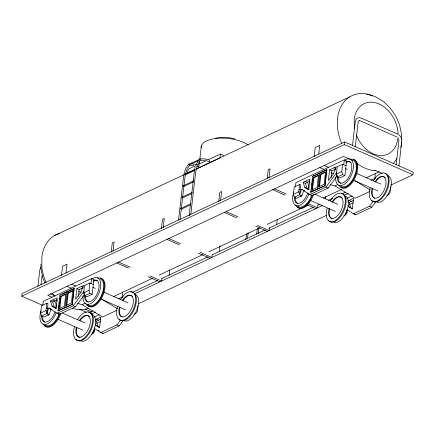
<?xml version="1.0" encoding="UTF-8"?>
<svg xmlns="http://www.w3.org/2000/svg" width="435" height="435" viewBox="0 0 435 435"><rect width="100%" height="100%" fill="white"/><g stroke="black" fill="none" stroke-linecap="round" stroke-linejoin="round"><path stroke-width="0.65" d="M40.939 264.094L40.939 268.667L42.956 278.248L44.974 282.94M401.592 141.707L401.538 144.279L400.804 147.296M401.592 139.744L401.592 134.518L399.575 124.937L395.796 116.134L390.445 108.304L383.507 101.572L375.4 96.662L366.656 94.063M42.76 305.397L21.75 296.164L22.055 293.554L344.661 141.979L413.25 172.124L412.945 174.734L390.826 185.125M37.899 286.442L39.83 269.754L40.83 267.313M40.999 284.92L42.081 275.6M40.662 313.069L41.51 305.729L46.888 303.2L48.029 303.706L46.898 313.494L41.521 316.017L40.662 313.069L46.039 310.541L46.888 303.2M42.722 305.62L43.223 301.335L91.611 278.601L93.9 279.607L92.198 294.288L86.821 296.811L84.537 295.811L83.678 292.858L84.526 285.518L89.904 282.995L93.329 284.501M61.487 275.551L62.564 266.242L67.044 264.137L66.044 272.778M58.072 310.802L59.894 295.055L73.923 288.465L74.206 288.59L72.384 304.337L58.072 310.802L72.384 304.337M58.361 310.927L58.513 309.611M58.741 307.643L58.964 305.674M59.193 303.706L59.345 302.396M59.649 299.769L59.802 298.459M59.16 308.747L60.601 296.262L65.826 293.81L64.38 306.294L59.16 308.747L59.731 308.997L61.172 296.512L65.816 294.332M66.174 305.452L67.615 292.967L72.835 290.515L71.394 302.999L66.174 305.452L66.745 305.702L68.186 293.217L72.83 291.037M72.101 304.206L73.923 288.465M76.897 288.601L75.657 299.291L80.682 292.527L83.618 285.442L76.897 288.601L79.181 289.607L83.101 287.763M78.409 296.289L79.181 289.607M92.198 294.288L89.915 293.282L89.055 290.335L89.904 282.995M91.045 283.495L91.611 278.601M90.926 313.657L91.154 311.699L92.998 310.835M93.052 331.851L92.84 333.683L91.045 334.526M94.748 328.159L92.84 333.683L94.264 331.736L94.689 328.066M111.219 252.18L112.295 242.871L114.09 242.034L113.013 251.338M122.056 297.399L122.675 292.081M137.977 305.522L137.281 311.531L135.856 313.472L134.062 314.315M161.407 228.603L162.483 219.294L164.272 218.452L163.196 227.761M161.945 278.438L161.646 281.048L149.95 275.904M169.106 275.295L169.721 269.977M178.524 220.001L183.722 175.321M180.041 219.561L185.152 175.599L187.045 169.329M187.681 173.141L188.132 169.226L196.049 165.507M189.203 215.619L194.472 170.27M190.791 214.504L195.75 171.694L197.37 165.246M199.263 164.017L199.649 160.656M199.806 159.313L201.361 145.872M219.941 157.981L220.393 154.066L223.824 155.578M212.128 254.856L211.829 257.466L200.133 252.327M218.756 201.655L219.833 192.346L221.627 191.509L220.55 200.818M219.289 251.718L219.979 245.731M245.867 239.788L246.563 233.769M247.537 237.999L248.157 232.649M256.699 234.068L257.319 228.712M258.216 233.617L258.836 228.266M267.226 178.258L268.226 169.612L270.015 168.769L268.939 178.078M269.483 227.913L269.178 230.523L257.487 225.384M276.638 224.77L277.258 219.452M293.369 194.336L294.223 186.996L299.595 184.467L300.743 184.973L299.606 194.76L294.234 197.283L293.369 194.336L298.747 191.808L299.595 184.467M295.436 186.887L295.93 182.602L344.324 159.868L346.608 160.874L344.911 175.555L339.534 178.078L337.245 177.078L336.385 174.125L337.234 166.784L342.611 164.261L346.042 165.768M314.195 156.817L315.272 147.508L319.752 145.404L318.752 154.044M310.786 192.063L312.607 176.322L326.631 169.732L326.919 169.857L325.097 185.604L310.786 192.063L325.097 185.604M311.068 192.194L311.221 190.878M311.525 188.257L311.678 186.941M311.906 184.973L312.134 183.004M312.357 181.036L312.509 179.726M311.868 190.013L313.314 177.529L318.534 175.077L317.088 187.561L311.868 190.013L312.439 190.264L313.885 177.779L318.523 175.599M320.329 174.234L318.882 186.718L324.102 184.266L325.549 171.781L320.329 174.234L320.899 174.484L325.538 172.303M319.453 186.968L320.899 174.484M317.876 205.173L317.572 207.783L308.339 203.727M324.809 185.473L326.631 169.732M325.418 198.708L325.646 196.712M329.605 169.867L328.371 180.558L333.389 173.793L336.326 166.708L329.605 169.867L331.894 170.873L335.815 169.03M331.122 177.556L331.894 170.873M21.75 296.164L344.357 144.589L344.661 141.979M344.911 175.555L342.622 174.549L341.763 171.602L342.611 164.261M343.753 164.762L344.324 159.868M352.486 145.578L355.264 121.544C355.411 118.75 358.587 116.759 361.132 118.048L397.998 134.252M345.76 213.117L345.548 214.95L343.759 215.793M347.462 209.425L345.548 214.95L346.978 213.003L347.402 209.333M355.286 146.704L358.135 122.072L358.935 120.609L360.039 120.756L396.78 136.905M374.693 179.329L375.383 173.347M390.684 186.789L389.988 192.797L388.564 194.739L386.769 195.581M396.149 164.778L398.922 140.809L398.59 138.885M398.949 165.887L401.848 140.407L400.961 137.09L399.091 134.91M183.929 174.158L185.701 168.764L187.98 165.001M194.684 169.106L195.255 166.855M52.2 309.687L51.096 308.97L49.188 314.5L46.898 313.494L48.807 307.969L50.525 308.719M304.908 190.954L303.804 190.236L301.895 195.766L299.606 194.76L301.52 189.236L302.662 189.736M196.006 164.724L198.735 159.95M197.8 164.278L199.861 160.879M187.512 168.394L189.105 165.931M48.807 307.969L57.088 313.336L73.216 305.756L83.759 291.548L84.537 295.811L89.915 293.282M57.088 313.336L59.372 314.336L75.505 306.762L84.482 294.658M94.118 328.229L100.741 332.519L116.874 324.94L120.386 320.203M100.741 332.519L103.024 333.525L119.157 325.945L123.453 320.16M301.52 189.236L309.796 194.603L325.924 187.023L336.467 172.815L337.245 177.078L342.622 174.549M309.796 194.603L312.08 195.603L328.213 188.029L337.19 175.925M346.831 209.496L353.448 213.786L369.581 206.206L373.486 200.943M353.448 213.786L355.738 214.792L371.865 207.212L376.161 201.421M199.888 159.221L188.79 164.229L188.681 164.675A0.788 0.533 60.7 0 1 188.621 164.522L188.659 164.196A0.707 0.478 60.7 0 1 189.105 163.984L189.399 164.158M199.545 159.172L199.431 159.623M195.108 169.345L184.19 174.43L184.19 175.077M194.945 169.378L194.836 169.829M189.209 164.995L198.768 160.504M197.267 164.936L206.397 160.645M208.224 159.786L220.393 154.066M54.043 235.792L191.144 171.374M192.373 170.797L194.831 169.639M196.06 169.063L349.767 96.847M193.058 170.612L194.255 170.052M196.642 168.932L219.343 158.264M185.207 174.919L194.766 170.428M193.613 180.889L182.934 185.908M183.276 186.707L193.434 181.933M181.525 197.446L192.281 192.395M182.542 197.936L192.101 193.444M180.21 208.762L190.965 203.71M181.226 209.246L190.786 204.754M61.933 294.354L67.197 291.885L66.908 291.76L65.087 307.501L65.375 307.632M67.778 291.608L74.206 288.59M320.492 172.874L326.919 169.857M50.46 301.02L57.181 297.861L55.946 308.556L52.004 306.001L50.46 301.02L52.749 302.026L57.23 299.922M303.168 182.287L309.889 179.128L308.654 189.823L304.712 187.267L303.168 182.287L305.457 183.293L309.938 181.188M83.678 292.858L89.055 290.335M336.385 174.125L341.763 171.602M49.188 314.5L43.81 317.023L41.521 316.017M301.895 195.766L296.518 198.289L294.234 197.283M77.762 303.434L82.226 304.669L85.216 303.266M330.469 184.701L334.939 185.935L337.924 184.532M113.671 296.518L152.402 278.318M159.167 275.137L202.819 254.633M208.969 251.74L259.994 227.766M267.373 224.302L302.417 207.832M304.875 206.679L307.953 205.233M323.319 198.012L341.769 189.345M366.357 177.795L379.271 171.727M118.82 298.698L123.121 296.675M132.343 292.347L157.552 280.499M161.853 278.482L207.968 256.813M212.269 254.79L265.143 229.952M268.83 228.217L313.097 207.419M318.018 205.108L319.861 204.243M328.469 200.198L332.775 198.175M341.997 193.841L345.684 192.107M370.892 180.264L375.807 177.953M91.464 314.021L95.771 311.998M134.502 293.799L322.634 205.407M344.15 195.299L348.457 193.276M94.042 317.153L99.419 314.63M346.755 198.42L352.132 195.897M95.232 319.681L100.833 317.05L99.599 327.74L95.656 325.184L95.27 323.939M347.946 200.948L353.546 198.316L352.306 209.007L348.37 206.451L347.984 205.206M116.874 310.285L102.535 317.023L82.226 304.669M369.581 191.552L355.243 198.289L334.939 185.935M95.26 320.709L96.401 321.215L100.882 319.105M347.967 201.976L349.109 202.482L353.59 200.372M96.483 323.422L100.784 321.4M138.27 303.788L326.304 215.439M349.653 204.472L353.34 202.737M93.068 332.302L94.264 331.736M345.781 213.569L346.978 213.003M215.477 138.21C221.883 136.889 228.56 137.183 234.873 138.852M200.644 158.802L204.678 158.916L208.099 159.754M200.752 160.254L205.238 160.482M190.003 165.305L193.82 165.42M191.482 163.777L196.517 164.539M334.308 169.509L335.581 169.862M331.28 172.885L333.835 173.587M81.595 288.247L82.873 288.595M78.572 291.619L81.127 292.325M206.815 160.874L208.387 161.412M196.848 166.175L197.631 166.464M344.357 144.589L412.945 174.734M350.262 159.406L343.492 156.431L47.768 295.376L52.075 297.268M374.878 170.226L382.267 173.473M345.559 168.584L347.407 169.394M356.673 173.467L380.75 184.048M334.085 167.763L335.804 168.514M324.222 165.485L328.534 167.377M353.704 180.34L377.787 190.921M319.741 167.589L324.053 169.481M312.607 176.322L319.904 173.152L319.616 173.027L317.795 188.768L318.083 188.899M313.314 177.529L313.885 177.779M325.924 187.023L328.213 188.029M369.581 206.206L371.865 207.212M305.408 181.237L307.697 182.238M349.066 200.421L351.349 201.427M304.712 187.267L309.252 189.731M348.37 206.451L352.345 208.55M314.891 194.217L337.734 204.26M299.03 189.361L300.177 189.867M300.193 195.935L301.428 196.479M310.073 200.274L335.385 211.405M274.49 188.85L286.181 193.988M272.696 189.693L285.007 195.103M307.164 204.841L315.777 208.626M226.097 211.584L237.793 216.728M224.308 212.427L236.613 217.837M255.693 226.222L267.389 231.366M168.747 238.532L180.438 243.671M166.953 239.375L179.263 244.785M198.344 253.17L210.034 258.308M118.559 262.109L130.255 267.253M116.77 262.952L128.461 268.09M148.156 276.747L159.852 281.891M92.845 287.317L95.319 288.4M103.96 292.2L128.042 302.782M81.378 286.496L83.09 287.247M71.514 284.218L75.82 286.11M100.996 299.073L125.693 309.927M67.033 286.322L71.34 288.215M67.615 292.967L68.186 293.217M59.894 295.055L60.182 295.18M60.601 296.262L61.172 296.512M50.531 293.848L54.837 295.74M84.999 308.991L91.154 311.699M73.216 305.756L75.505 306.762M116.874 324.94L119.157 325.945M79.154 309.171L86.543 312.417M52.7 299.971L54.989 300.971M96.352 319.154L98.642 320.16M52.004 306.001L56.539 308.464M95.656 325.184L99.631 327.283M62.183 312.955L85.026 322.993M46.322 308.094L47.464 308.6M47.486 314.668L48.72 315.212M57.36 319.007L82.677 330.138M355.129 180.829L370.212 190.003M102.421 299.563L117.504 308.741M353.53 213.362L355.738 214.792M309.878 194.173L312.08 195.603M98.06 330.306L99.164 331.019M100.822 332.095L103.024 333.525M57.164 312.906L59.372 314.336M349.109 202.482L350.653 207.457M305.457 183.293L307.001 188.268M96.401 321.215L97.946 326.19M52.749 302.026L54.288 307.001M298.747 191.808L299.606 194.76M46.039 310.541L46.898 313.494M199.377 159.471L199.415 159.145A0.707 0.478 60.7 0 1 199.861 158.933L200.154 159.107A0.788 0.533 60.7 0 1 200.502 159.781L200.47 160.102A0.707 0.478 60.7 0 1 200.018 160.314M373.279 180.721A15.334 7.95 -66.3 0 1 388.009 177.485A15.334 7.95 -66.3 0 1 378.053 200.551A15.334 7.95 -66.3 0 1 370.136 188.007M374.921 181.797A11.653 6.041 -66.3 0 1 385.834 179.981A11.653 6.041 -66.3 0 1 378.363 197.289A11.653 6.041 -66.3 0 1 372.072 188.404M345.76 161.798A11.674 6.052 -66.3 0 1 351.763 168.41A11.674 6.052 -66.3 0 1 343.976 182.325A11.674 6.052 -66.3 0 1 337.294 176.925M340.926 183.385A11.674 6.052 -66.3 0 1 338.294 177.366M345.814 162.766A11.674 6.052 -66.3 0 1 351.083 162.516M351.871 160.096A14.301 7.417 -66.3 0 1 354.346 176.333A14.301 7.417 -66.3 0 1 340.708 185.957M344.64 160.249A14.301 7.417 -66.3 0 1 353.443 166.578A14.301 7.417 -66.3 0 1 343.846 184.603A14.301 7.417 -66.3 0 1 335.711 177.012M388.161 175.773A14.301 7.417 -66.3 0 1 389.352 191.721A14.301 7.417 -66.3 0 1 376.824 202.036M385.638 173.538A15.334 7.95 -66.3 0 1 386.062 192.449A15.334 7.95 -66.3 0 1 371.789 200.432M374.769 198.235A11.653 6.041 -66.3 0 1 372.643 188.654M375.492 182.047A11.653 6.041 -66.3 0 1 385.29 177.801M350.284 159.351A15.334 7.95 -66.3 0 1 354.84 176.539A15.334 7.95 -66.3 0 1 339.055 185.364M353.302 159.493A15.334 7.95 -66.3 0 1 355.384 177.328A15.334 7.95 -66.3 0 1 340.833 187.061M311.797 195.391A14.301 7.417 -66.3 0 1 297.692 206.168M309.111 180.911A14.301 7.417 -66.3 0 1 309.878 182.477M309.084 193.521A14.301 7.417 -66.3 0 1 296.98 205.847A14.301 7.417 -66.3 0 1 293.799 191.944M307.458 182.684A11.674 6.052 -66.3 0 1 308.703 189.073M307.795 193.031A11.674 6.052 -66.3 0 1 299.497 203.194A11.674 6.052 -66.3 0 1 294.283 197.137M297.442 203.352A11.674 6.052 -66.3 0 1 295.283 197.577M313.521 194.586A15.334 7.95 -66.3 0 1 297.442 206.87M312.553 194.885A15.334 7.95 -66.3 0 1 303.809 206.929A15.334 7.95 -66.3 0 1 295.762 205.01M345.145 195.984A14.301 7.417 -66.3 0 1 346.342 211.932A14.301 7.417 -66.3 0 1 333.808 222.242M332.797 218.68A11.653 6.041 -66.3 0 1 329.627 208.865M332.481 202.259A11.653 6.041 -66.3 0 1 342.28 198.007M331.91 202.009A11.653 6.041 -66.3 0 1 342.818 200.192A11.653 6.041 -66.3 0 1 335.347 217.5A11.653 6.041 -66.3 0 1 329.056 208.615M341.073 193.428A15.334 7.95 -66.3 0 1 343.704 211.307A15.334 7.95 -66.3 0 1 328.773 220.637M330.268 200.932A15.334 7.95 -66.3 0 1 344.998 197.697A15.334 7.95 -66.3 0 1 335.037 220.762A15.334 7.95 -66.3 0 1 327.12 208.218M54.745 301.417A11.674 6.052 -66.3 0 1 55.99 307.806M55.082 311.764A11.674 6.052 -66.3 0 1 46.79 321.927A11.674 6.052 -66.3 0 1 41.57 315.87M59.089 314.124A14.301 7.417 -66.3 0 1 44.984 324.901M56.403 299.644A14.301 7.417 -66.3 0 1 57.17 301.21M56.158 312.841A14.301 7.417 -66.3 0 1 44.104 324.559A14.301 7.417 -66.3 0 1 41.086 310.677M44.734 322.085A11.674 6.052 -66.3 0 1 42.57 316.31M60.808 313.32A15.334 7.95 -66.3 0 1 44.734 325.603M80.084 337.413A11.653 6.041 -66.3 0 1 76.919 327.599M79.768 320.992A11.653 6.041 -66.3 0 1 89.566 316.74M79.197 320.742A11.653 6.041 -66.3 0 1 90.11 318.926A11.653 6.041 -66.3 0 1 82.639 336.233A11.653 6.041 -66.3 0 1 76.348 327.348M59.845 313.619A15.334 7.95 -66.3 0 1 51.102 325.663A15.334 7.95 -66.3 0 1 43.054 323.743M77.555 319.665A15.334 7.95 -66.3 0 1 92.285 316.43A15.334 7.95 -66.3 0 1 82.329 339.496A15.334 7.95 -66.3 0 1 74.412 326.951M88.365 312.161A15.334 7.95 -66.3 0 1 90.991 330.04A15.334 7.95 -66.3 0 1 76.065 339.376M92.437 314.717A14.301 7.417 -66.3 0 1 93.106 331.802A14.301 7.417 -66.3 0 1 79.991 340.284M120.571 299.454A15.334 7.95 -66.3 0 1 135.301 296.219A15.334 7.95 -66.3 0 1 125.345 319.285A15.334 7.95 -66.3 0 1 117.423 306.74M130.821 291.967A15.334 7.95 -66.3 0 1 134.208 309.372A15.334 7.95 -66.3 0 1 119.081 319.165M97.576 278.085A15.334 7.95 -66.3 0 1 102.127 295.273A15.334 7.95 -66.3 0 1 86.342 304.098M100.441 279.118A14.301 7.417 -66.3 0 1 101.116 296.202A14.301 7.417 -66.3 0 1 87.995 304.69M100.588 278.226A15.334 7.95 -66.3 0 1 102.464 296.518A15.334 7.95 -66.3 0 1 87.75 305.392M88.218 302.118A11.674 6.052 -66.3 0 1 85.586 296.099M93.106 281.499A11.674 6.052 -66.3 0 1 97.473 280.684M93.666 280.281A11.674 6.052 -66.3 0 1 98.99 287.747A11.674 6.052 -66.3 0 1 91.056 301.178A11.674 6.052 -66.3 0 1 84.586 295.659M91.932 278.982A14.301 7.417 -66.3 0 1 100.735 285.311A14.301 7.417 -66.3 0 1 91.132 303.336A14.301 7.417 -66.3 0 1 83.003 295.746M135.454 294.506A14.301 7.417 -66.3 0 1 136.644 310.454A14.301 7.417 -66.3 0 1 124.111 320.769M122.056 316.968A11.653 6.041 -66.3 0 1 119.935 307.387M122.784 300.781A11.653 6.041 -66.3 0 1 132.583 296.534M122.213 300.531A11.653 6.041 -66.3 0 1 133.126 298.714A11.653 6.041 -66.3 0 1 125.65 316.022A11.653 6.041 -66.3 0 1 119.359 307.137M209.491 160.395A0.729 0.386 -67.4 0 1 209.866 160.901A0.729 0.386 -67.4 0 1 209.284 161.738A0.729 0.386 -67.4 0 1 209.007 161.086M189.252 215.542A0.729 0.321 6.6 0 1 189.486 215.434M198.648 165.539A0.729 0.386 -67.4 0 1 199.159 165.8A0.729 0.386 -67.4 0 1 198.681 166.757A0.729 0.386 -67.4 0 1 198.257 166.333M189.41 165.382A0.707 0.478 60.7 0 0 189.714 165.159L189.752 164.832A0.788 0.533 60.7 0 0 189.709 164.647M201.1 147.655A26.285 11.484 6.6 0 1 218.772 138.205A26.285 11.484 6.6 0 1 248.151 144.937M88.082 308.524A40.308 29.629 64.8 0 1 72.422 308.29M54.908 296.349A40.308 29.629 64.8 0 1 52.417 293.315M46.099 282.598A40.308 29.629 64.8 0 1 41.847 266.992L41.852 257.199A40.308 29.629 64.8 0 1 59.35 233.41M375.998 170.71A40.308 29.629 64.8 0 1 356.939 163.321M341.823 143.653A40.308 29.629 64.8 0 1 337.576 128.048L337.576 118.255A40.308 29.629 64.8 0 1 372.664 95.836M396.845 158.432A40.308 29.629 64.8 0 1 393.055 163.652M356.39 134.866A27.889 20.499 64.8 0 0 376.862 155.018A27.889 20.499 64.8 0 0 396.432 144.567L397.922 138.444A27.889 20.499 64.8 0 0 398.041 137.134M354.623 128.564A27.889 20.499 64.8 0 1 354.253 126.03L354.253 119.255A27.889 20.499 64.8 0 1 377.248 103.253A27.889 20.499 64.8 0 1 398.101 134.426M359.25 120.555L359.294 120.582"/></g></svg>
